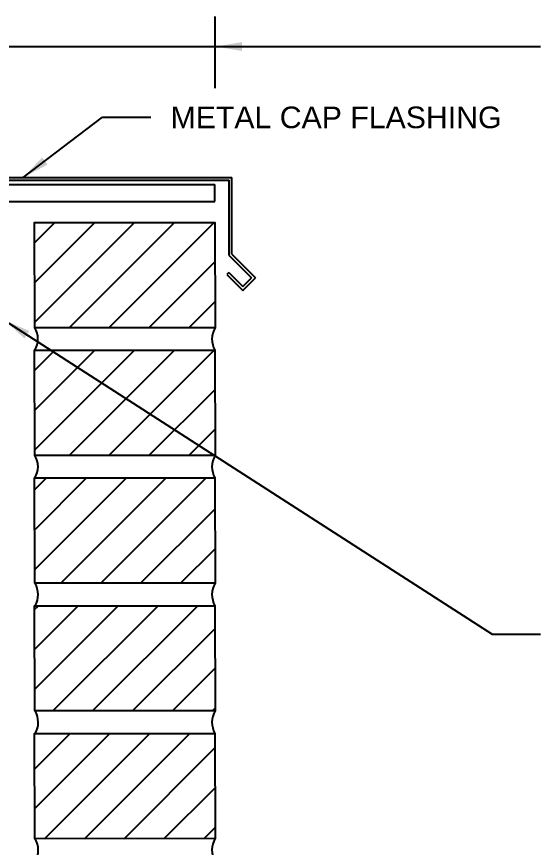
# Model space of a CAD drawing. Extents: x -30.3 to 51, y 0 to 66.
# Drawn here: x 21.18 to 32.79, y 16.48 to 34.9 of the extents above; entities that cross this region are included whole.
import ezdxf

# ---------------------------------------------------------------- set-up
doc = ezdxf.new("R2010")
doc.units = 0
doc.header["$LTSCALE"] = 1.5
doc.header["$MEASUREMENT"] = 0
for name, color, linetype in [('BRICK', 13, 'CONTINUOUS'), ('STRUCTURE', 252, 'CONTINUOUS'), ('TEXT', 7, 'CONTINUOUS')]:
    doc.layers.add(name, color=color, linetype=linetype)
doc.styles.add('DETAILS', font='sanss___.ttf', dxfattribs={"height": 1})
doc.dimstyles.new('TYVEKDETAILS', dxfattribs={"dimscale": 6, "dimtxt": 1.5, "dimasz": 0.1, "dimexe": 0.75, "dimexo": 0.75, "dimgap": 0.75, "dimtad": 0, "dimtih": 1, "dimtoh": 1, "dimdec": 4, "dimzin": 0, "dimtxsty": 'DETAILS', "dimcen": 0.0625, "dimazin": 3, "dimtfac": 1, "dimtdec": 4, "dimtofl": 0, "dimtmove": 0, "dimatfit": 3, "dimtolj": 1, "dimtzin": 0})
pattern_1 = [(45, (52.6802, 8.66054), (-0.441942, 0.441942), [])]

msp = doc.modelspace()

# ---------------------------------------------------------------- hatches: boundary and pattern name
at = {"layer": 'BRICK', "linetype": 'CONTINUOUS'}
h = msp.add_hatch(dxfattribs=at)
h.set_pattern_fill('_USER', color=256, scale=0.625, angle=45, style=0, pattern_type=0)
h.set_pattern_definition([(45, (52.6802, 11.4939), (-0.441942, 0.441942), [])])
h.paths.add_polyline_path([(25.577, 30.337), (21.577, 30.337), (21.583, 28.001), (25.579, 28.004)])
h = msp.add_hatch(dxfattribs=at)
h.set_pattern_fill('_USER', color=256, scale=0.625, angle=45, style=0, pattern_type=0)
h.set_pattern_definition(pattern_1)
h.paths.add_polyline_path([(25.577, 27.504), (21.577, 27.504), (21.583, 25.168), (25.579, 25.17)])
h = msp.add_hatch(dxfattribs=at)
h.set_pattern_fill('_USER', color=256, scale=0.625, angle=45, style=0, pattern_type=0)
h.set_pattern_definition(pattern_1)
h.paths.add_polyline_path([(25.577, 24.67), (21.577, 24.67), (21.583, 22.334), (25.579, 22.337)])
h = msp.add_hatch(dxfattribs=at)
h.set_pattern_fill('_USER', color=256, scale=0.625, angle=45, style=0, pattern_type=0)
h.set_pattern_definition(pattern_1)
h.paths.add_polyline_path([(25.577, 21.837), (21.577, 21.837), (21.583, 19.501), (25.579, 19.504)])
h = msp.add_hatch(dxfattribs=at)
h.set_pattern_fill('_USER', color=256, scale=0.625, angle=45, style=0, pattern_type=0)
h.set_pattern_definition(pattern_1)
h.paths.add_polyline_path([(25.577, 19.004), (21.577, 19.004), (21.583, 16.668), (25.579, 16.67)])

# ---------------------------------------------------------------- linework, layer by layer
for points in [[(25.579, 28.004), (21.583, 28.001), (21.577, 30.337), (25.577, 30.337), (25.579, 28.004, 0.270406), (25.577, 27.504, 0.907431), (25.577, 27.504, -0.193127)], [(25.579, 25.17), (21.583, 25.168), (21.577, 27.504), (25.577, 27.504), (25.579, 25.17, 0.270406), (25.577, 24.67, 0.907431), (25.577, 24.67, -0.193127)], [(25.579, 22.337), (21.583, 22.334), (21.577, 24.67), (25.577, 24.67), (25.579, 22.337, 0.270406), (25.577, 21.837, 0.907431), (25.577, 21.837, -0.193127)], [(25.579, 19.504), (21.583, 19.501), (21.577, 21.837), (25.577, 21.837), (25.579, 19.504, 0.270406), (25.577, 19.004, 0.907431), (25.577, 19.004, -0.193127)], [(25.579, 16.67), (21.583, 16.668), (21.577, 19.004), (25.577, 19.004), (25.579, 16.67, 0.270406), (25.577, 16.17, 0.907431), (25.577, 16.17, -0.193127)]]:
    msp.add_lwpolyline(points, format="xyb", dxfattribs=at)
for centre in [(21.155, 27.752), (21.157, 24.919), (21.159, 22.083), (21.161, 19.25), (21.163, 16.416)]:
    msp.add_arc(centre, 0.496, 329.9149, 30.4399, dxfattribs=at)
at = {"layer": 'STRUCTURE'}
for p, q in [((13.026, 31.337), (25.952, 31.337)), ((25.952, 29.633), (25.952, 31.337)), ((13.089, 31.275), (25.89, 31.275)), ((13.401, 31.181), (25.577, 31.181)), ((25.89, 29.608), (25.89, 31.275)), ((25.89, 29.608), (26.387, 29.11)), ((25.952, 29.633), (26.476, 29.11)), ((25.837, 29.182), (26.192, 28.827)), ((25.881, 29.226), (26.192, 28.915))]:
    msp.add_line(p, q, dxfattribs=at)
at = {"layer": 'STRUCTURE', "linetype": 'CONTINUOUS'}
for p, q in [((25.577, 30.806), (25.577, 31.181)), ((13.401, 30.806), (25.577, 30.806)), ((25.881, 29.226), (25.837, 29.182)), ((26.192, 28.915), (26.387, 29.11)), ((26.192, 28.827), (26.476, 29.11))]:
    msp.add_line(p, q, dxfattribs=at)
at = {"layer": 'TEXT'}
for p, q in [((25.579, 33.315), (25.579, 34.904)), ((13.589, 34.24), (25.579, 34.24))]:
    msp.add_line(p, q, dxfattribs=at)

# ---------------------------------------------------------------- texts
at = {"layer": 'TEXT', "insert": (24.591, 32.909), "char_height": 0.48, "width": 12.84758, "attachment_point": 1, "style": 'DETAILS'}
msp.add_mtext('METAL CAP FLASHING', dxfattribs=at)

# ---------------------------------------------------------------- leaders
at = {"layer": 'TEXT'}
for points in [[(25.579, 34.24), (32.792, 34.24)], [(21.326, 31.337), (23.086, 32.673), (24.152, 32.673)], [(20.903, 28.173), (31.725, 21.203), (32.792, 21.203)]]:
    msp.add_leader(points, dimstyle='TYVEKDETAILS', override={"dimgap": 0.75, "dimtad": 0, "dimfxl": 3}, dxfattribs=at)

doc.saveas('drawing.dxf')
